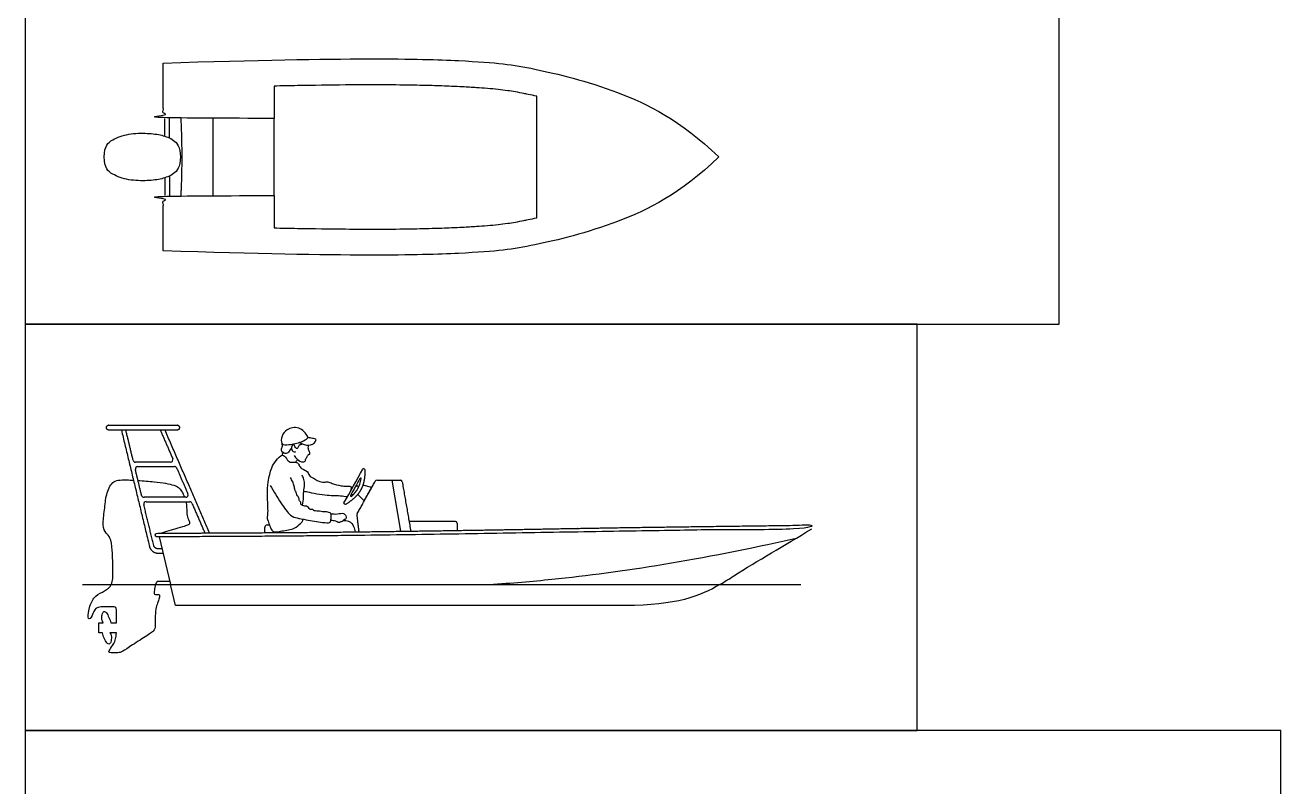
# Model space of a CAD drawing. Header units: millimetres. Extents: x 0 to 107, y 0 to 29.
# Drawn here: x 29.14 to 39.5, y 6.47 to 12.75 of the extents above; entities that cross this region are included whole.
import ezdxf

# ---------------------------------------------------------------- set-up
doc = ezdxf.new("R2010")
doc.units = ezdxf.units.MM
for name, color, linetype, true_color in [('AG-DETAIL-DIAGRAM', 7, 'Continuous', 0xcc66ff), ('AG-DIAGRAM', 7, 'Continuous', 0xfecc66), ('AG-PEOPLE', 7, 'Continuous', 0xfc6666), ('AG-TRANSPORT', 7, 'Continuous', 0x66ccff), ('X-VPRT', 6, 'Continuous', 0xff00ff)]:
    doc.layers.add(name, color=color, linetype=linetype, true_color=true_color)

msp = doc.modelspace()

# ---------------------------------------------------------------- linework, layer by layer
at = {"layer": 'AG-DETAIL-DIAGRAM'}
for p, q in [((30.381, 7.967), (30.339, 8.141)), ((34.092, 7.967), (30.381, 7.967)), ((29.748, 7.741), (29.748, 7.826)), ((29.748, 7.826), (29.784, 7.826)), ((29.847, 7.826), (29.894, 7.826)), ((29.777, 7.741), (29.748, 7.741)), ((29.893, 7.741), (29.84, 7.741))]:
    msp.add_line(p, q, dxfattribs=at)
for points, knots in [([(29.894, 7.826), (29.894, 7.848), (29.894, 7.889), (29.895, 7.956), (29.871, 7.956), (29.804, 7.956), (29.753, 7.956), (29.712, 7.945), (29.687, 7.858), (29.65, 7.848), (29.671, 7.97), (29.716, 8.052), (29.797, 8.085), (29.839, 8.118), (29.85, 8.141)], [-18.080856, -18.080856, -18.080856, -18.080856, -17.583931, -16.904281, -16.224631, -15.544981, -14.865332, -14.185682, -13.506032, -12.826382, -12.146732, -11.467082, -10.787432, -10.15444, -10.15444, -10.15444, -10.15444]), ([(30.217, 8.141), (30.212, 8.127), (30.203, 8.075), (30.203, 8.059), (30.228, 8.059), (30.249, 8.059), (30.249, 8.048), (30.244, 8.012), (30.222, 7.965), (30.213, 7.914), (30.213, 7.791), (30.21, 7.761), (30.128, 7.707), (29.985, 7.617), (29.931, 7.578), (29.9, 7.578), (29.842, 7.578), (29.824, 7.578), (29.85, 7.624), (29.886, 7.669), (29.892, 7.723), (29.893, 7.741)], [-32.996387, -32.996387, -32.996387, -32.996387, -32.623193, -31.943543, -31.263893, -30.584243, -29.904593, -29.224943, -28.545294, -27.865644, -27.185994, -26.506344, -25.826694, -25.147044, -24.467394, -23.787745, -23.108095, -22.428445, -21.748795, -21.069145, -20.75127, -20.75127, -20.75127, -20.75127]), ([(29.784, 7.826), (29.773, 7.841), (29.771, 7.871), (29.779, 7.914), (29.799, 7.923), (29.821, 7.893), (29.839, 7.854), (29.845, 7.833), (29.847, 7.826)], [-19.1325994, -19.1325994, -19.1325994, -19.1325994, -18.9725287, -18.8124579, -18.6523871, -18.4923163, -18.3322455, -18.2527163, -18.2527163, -18.2527163, -18.2527163]), ([(29.84, 7.741), (29.851, 7.726), (29.854, 7.697), (29.845, 7.653), (29.825, 7.645), (29.803, 7.674), (29.785, 7.714), (29.779, 7.735), (29.777, 7.741)], [-20.5572745, -20.5572745, -20.5572745, -20.5572745, -20.3972037, -20.237133, -20.0770622, -19.9169914, -19.7569206, -19.6773913, -19.6773913, -19.6773913, -19.6773913])]:
    msp.add_open_spline(points, degree=3, knots=knots, dxfattribs=at)
msp.add_open_spline([(34.874, 8.141), (34.711, 8.046), (34.515, 7.967), (34.092, 7.967)], degree=3, dxfattribs=at)
at = {"layer": 'AG-DIAGRAM'}
msp.add_line((29.614, 8.141), (35.54, 8.141), dxfattribs=at)
at = {"layer": 'AG-PEOPLE'}
for p, q in [((31.844, 8.945), (31.83, 8.941)), ((31.208, 8.576), (31.208, 8.569))]:
    msp.add_line(p, q, dxfattribs=at)
for points, knots in [([(31.26, 9.304), (31.25, 9.317), (31.256, 9.371), (31.297, 9.422), (31.401, 9.454), (31.474, 9.369), (31.473, 9.344), (31.416, 9.313), (31.322, 9.292), (31.27, 9.291), (31.26, 9.304)], [0, 0, 0, 0, 0.444553, 0.904961, 1.465474, 2.026772, 2.270036, 2.703314, 3.289944, 3.719838, 3.719838, 3.719838, 3.719838]), ([(31.403, 9.313), (31.426, 9.297), (31.48, 9.284), (31.521, 9.3), (31.532, 9.317), (31.55, 9.342), (31.507, 9.344), (31.485, 9.351), (31.472, 9.354)], [0, 0, 0, 0, 0.514816, 0.874137, 1.136697, 1.386949, 1.706192, 2.061461, 2.061461, 2.061461, 2.061461]), ([(31.338, 9.263), (31.335, 9.262), (31.328, 9.258), (31.319, 9.241), (31.309, 9.226), (31.295, 9.22), (31.276, 9.223), (31.263, 9.233), (31.252, 9.246), (31.26, 9.274), (31.265, 9.285), (31.261, 9.298), (31.26, 9.304)], [0, 0, 0, 0, 0.186424, 0.424022, 0.65478, 0.856947, 1.09653, 1.316924, 1.531606, 1.815408, 2.026499, 2.191248, 2.191248, 2.191248, 2.191248]), ([(31.262, 9.207), (31.263, 9.21), (31.265, 9.219), (31.267, 9.225), (31.268, 9.23)], [0.2036275, 0.2036275, 0.2036275, 0.2036275, 0.2920751, 0.5079314, 0.5079314, 0.5079314, 0.5079314]), ([(31.364, 9.286), (31.362, 9.29), (31.353, 9.299), (31.334, 9.282), (31.34, 9.243), (31.36, 9.232), (31.369, 9.237), (31.373, 9.239)], [0, 0, 0, 0, 0.207541, 0.444326, 0.777433, 1.017118, 1.215448, 1.215448, 1.215448, 1.215448]), ([(31.36, 9.204), (31.366, 9.193), (31.38, 9.174), (31.43, 9.144), (31.457, 9.16), (31.453, 9.179), (31.465, 9.186), (31.466, 9.197), (31.475, 9.206), (31.476, 9.214), (31.492, 9.215), (31.488, 9.231), (31.481, 9.248), (31.477, 9.26), (31.476, 9.272), (31.477, 9.278)], [0, 0, 0, 0, 0.335515, 0.737934, 1.003235, 1.222443, 1.414713, 1.58887, 1.782312, 1.920443, 2.106183, 2.303838, 2.543902, 2.742233, 2.970677, 2.970677, 2.970677, 2.970677]), ([(31.431, 9.299), (31.416, 9.292), (31.399, 9.295), (31.393, 9.267), (31.379, 9.257), (31.366, 9.277), (31.364, 9.286)], [6.187353, 6.187353, 6.187353, 6.187353, 6.464017, 6.759871, 6.968274, 7.286345, 7.286345, 7.286345, 7.286345]), ([(31.145, 8.665), (31.136, 8.687), (31.15, 8.732), (31.135, 8.877), (31.143, 8.987), (31.169, 9.102), (31.204, 9.157), (31.265, 9.225), (31.297, 9.179), (31.322, 9.141), (31.384, 9.158), (31.401, 9.124), (31.417, 9.094), (31.478, 9.077), (31.478, 9.034), (31.529, 9.018), (31.556, 8.992), (31.608, 8.981), (31.64, 8.993), (31.674, 8.97), (31.747, 8.955), (31.789, 8.95), (31.819, 8.953), (31.833, 8.948), (31.828, 8.917), (31.818, 8.906), (31.817, 8.896)], [0, 0, 0, 0, 0.487473, 1.167621, 1.755223, 2.387153, 2.844423, 3.236947, 3.623528, 3.982906, 4.383754, 4.695294, 5.019871, 5.433835, 5.757648, 6.136916, 6.482029, 6.873405, 7.183264, 7.523693, 8.005641, 8.373142, 8.669204, 8.853595, 9.139703, 9.413961, 9.413961, 9.413961, 9.413961]), ([(31.375, 9.15), (31.376, 9.153), (31.38, 9.161), (31.385, 9.168), (31.389, 9.171)], [0.060909, 0.060909, 0.060909, 0.060909, 0.2120753, 0.423131, 0.423131, 0.423131, 0.423131]), ([(31.161, 8.958), (31.189, 8.909), (31.248, 8.82), (31.322, 8.705), (31.385, 8.689), (31.461, 8.675), (31.587, 8.652), (31.653, 8.648), (31.662, 8.661), (31.665, 8.695), (31.67, 8.73), (31.626, 8.743), (31.592, 8.739), (31.572, 8.749), (31.523, 8.744), (31.515, 8.763), (31.488, 8.756), (31.479, 8.776), (31.462, 8.789), (31.449, 8.783), (31.407, 8.802), (31.419, 8.817), (31.398, 8.837), (31.402, 8.854), (31.392, 8.866), (31.38, 8.881), (31.378, 8.904), (31.364, 8.92), (31.362, 8.954), (31.348, 8.987), (31.336, 9.012), (31.329, 9.024)], [0, 0, 0, 0, 0.721397, 1.351043, 1.771915, 2.261771, 2.904878, 3.333186, 3.523099, 3.847283, 4.153629, 4.499075, 4.819973, 5.09164, 5.459495, 5.677665, 5.937872, 6.186887, 6.428679, 6.635115, 6.977898, 7.169425, 7.441961, 7.663039, 7.874352, 8.114037, 8.376557, 8.627544, 8.942337, 9.272925, 9.635197, 9.635197, 9.635197, 9.635197]), ([(31.429, 8.794), (31.433, 8.816), (31.438, 8.862), (31.437, 8.908), (31.448, 8.961), (31.443, 9.008), (31.432, 9.031), (31.425, 9.042)], [0, 0, 0, 0, 0.460178, 0.836434, 1.240963, 1.620317, 1.958516, 1.958516, 1.958516, 1.958516]), ([(31.868, 8.952), (31.875, 8.955), (31.889, 8.958), (31.89, 8.943), (31.888, 8.935)], [0.6427612, 0.6427612, 0.6427612, 0.6427612, 0.8177404, 1.0447053, 1.0447053, 1.0447053, 1.0447053]), ([(31.798, 8.863), (31.783, 8.866), (31.728, 8.873), (31.619, 8.87), (31.462, 8.904), (31.446, 8.907), (31.439, 8.908)], [10.009391, 10.009391, 10.009391, 10.009391, 10.41086, 11.031287, 11.719767, 11.979542, 11.979542, 11.979542, 11.979542]), ([(31.664, 8.724), (31.681, 8.723), (31.715, 8.719), (31.769, 8.736), (31.787, 8.708), (31.792, 8.688), (31.784, 8.678), (31.775, 8.678), (31.769, 8.675), (31.76, 8.664), (31.753, 8.658), (31.742, 8.659), (31.735, 8.651), (31.723, 8.653), (31.703, 8.664), (31.676, 8.669), (31.662, 8.669)], [0, 0, 0, 0, 0.404716, 0.799498, 1.089848, 1.335874, 1.513189, 1.676009, 1.823921, 2.027373, 2.199207, 2.375399, 2.542565, 2.720779, 2.982919, 3.340676, 3.340676, 3.340676, 3.340676]), ([(31.145, 8.665), (31.149, 8.65), (31.161, 8.624), (31.178, 8.566), (31.262, 8.586), (31.362, 8.593), (31.409, 8.645), (31.429, 8.655), (31.432, 8.673), (31.431, 8.68)], [0, 0, 0, 0, 0.379284, 0.76896, 1.254011, 1.833054, 2.284984, 2.534218, 2.805111, 2.805111, 2.805111, 2.805111]), ([(31.765, 8.67), (31.779, 8.67), (31.826, 8.664), (31.851, 8.625), (31.86, 8.591), (31.863, 8.575)], [0.1229513, 0.1229513, 0.1229513, 0.1229513, 0.3552498, 0.7768299, 1.0964999, 1.0964999, 1.0964999, 1.0964999])]:
    msp.add_open_spline(points, degree=3, knots=knots, dxfattribs=at)
for points in [[(31.477, 9.278), (31.477, 9.282), (31.477, 9.286), (31.477, 9.29)], [(31.847, 8.883), (31.84, 8.882), (31.833, 8.878), (31.826, 8.877)]]:
    msp.add_open_spline(points, degree=3, dxfattribs=at)
at = {"layer": 'AG-TRANSPORT'}
for p, q in [((31.909, 8.92), (31.909, 8.92)), ((32.165, 9.002), (32.238, 8.58)), ((30.245, 8.534), (30.339, 8.141))]:
    msp.add_line(p, q, dxfattribs=at)
for points in [[(31.194, 12.252), (31.194, 11.985)], [(33.362, 11.667), (33.362, 12.169)], [(30.293, 11.839), (30.293, 11.985)], [(30.331, 11.824), (30.331, 11.985)], [(30.688, 11.985), (30.688, 11.667), (30.688, 11.349)], [(31.194, 11.349), (31.194, 11.667), (31.194, 11.985)], [(33.362, 11.165), (33.362, 11.667)], [(30.331, 11.51), (30.331, 11.349)], [(30.293, 11.495), (30.293, 11.349)], [(31.194, 11.349), (31.194, 11.082)], [(31.884, 8.884), (31.938, 8.83), (32.001, 8.942), (31.927, 8.96)]]:
    msp.add_lwpolyline(points, dxfattribs=at)
for centre, radius, start, end in [((30.05, 9.17), 0.0202, 193.5916, 270), ((30.339, 9.17), 0.0202, 270, 23.4406), ((30.069, 9.094), 0.0202, 90, 193.5916), ((30.372, 9.094), 0.0202, 23.4406, 90), ((31.908, 9.014), 0.005, 350.8217, 150.8801), ((31.932, 9.09), 0.00662, 60.8801, 150.8801), ((31.938, 9.087), 0.00662, 357.8925, 60.8801), ((32.044, 8.984), 0.0178, 90, 150.8801), ((32.237, 8.987), 0.0151, 9.7836, 90), ((30.121, 8.88), 0.0202, 193.5916, 270), ((30.139, 8.804), 0.0202, 90, 193.5916), ((30.465, 8.88), 0.0202, 270, 23.4406), ((30.498, 8.804), 0.0202, 23.4406, 90), ((31.777, 8.811), 0.00662, 150.8801, 240.8801), ((31.829, 8.872), 0.005, 150.8801, 310.9386), ((31.783, 8.808), 0.00662, 240.8801, 303.8126), ((31.896, 8.718), 0.0178, 150.8801, 186.8602), ((31.138, 8.611), 0.0207, 90, 180), ((32.69, 8.648), 0.0138, 0.9077, 90)]:
    msp.add_arc(centre, radius, start, end, dxfattribs=at)
for points, degree, knots in [([(31.194, 11.985), (30.737, 11.985), (30.28, 11.985), (30.28, 12.213), (30.28, 12.442)], 2, [-1.541667, -1.541667, -1.541667, -1.5, -1.5, 0, 0, 0]), ([(33.362, 12.169), (33.338, 12.174), (33.302, 12.181), (33.244, 12.193), (33.188, 12.204), (33.118, 12.215), (33.01, 12.228), (32.886, 12.238), (32.758, 12.245), (32.636, 12.251), (32.485, 12.256), (32.277, 12.261), (32.039, 12.262), (31.736, 12.261), (31.455, 12.257), (31.258, 12.253), (31.194, 12.252)], 3, [-9.550726, -9.550726, -9.550726, -9.550726, -9.309866, -9.190526, -8.966388, -8.747469, -8.487824, -7.902197, -7.521394, -7.225315, -6.700351, -6.035127, -5.181247, -4.356562, -3.051606, -2.417838, -2.417838, -2.417838, -2.417838]), ([(30.28, 10.892), (30.28, 11.121), (30.28, 11.349), (30.737, 11.349), (31.194, 11.349)], 2, [31.402017, 31.402017, 31.402017, 32.902017, 32.902017, 32.943684, 32.943684, 32.943684]), ([(31.194, 11.082), (31.258, 11.081), (31.455, 11.077), (31.736, 11.073), (32.039, 11.072), (32.277, 11.073), (32.485, 11.078), (32.636, 11.083), (32.758, 11.089), (32.886, 11.096), (33.01, 11.106), (33.118, 11.119), (33.188, 11.13), (33.244, 11.141), (33.302, 11.153), (33.338, 11.16), (33.362, 11.165)], 3, [33.819855, 33.819855, 33.819855, 33.819855, 34.453623, 35.758579, 36.583264, 37.437144, 38.102368, 38.627332, 38.923411, 39.304214, 39.889841, 40.149486, 40.368405, 40.592543, 40.711883, 40.952743, 40.952743, 40.952743, 40.952743]), ([(29.85, 8.141), (29.864, 8.172), (29.865, 8.238), (29.861, 8.437), (29.843, 8.536), (29.806, 8.559), (29.776, 8.62), (29.796, 8.76), (29.807, 8.884), (29.855, 8.998), (29.929, 9.006), (30.015, 9.002), (30.034, 9.001)], 3, [-10.15444, -10.15444, -10.15444, -10.15444, -9.469751, -8.785062, -8.100372, -7.415683, -6.730994, -6.046304, -5.361615, -4.676925, -3.992236, -3.815337, -3.815337, -3.815337, -3.815337]), ([(30.071, 8.999), (30.115, 8.996), (30.245, 8.985), (30.385, 8.963), (30.426, 8.925), (30.449, 8.879), (30.456, 8.86)], 3, [-3.703961, -3.703961, -3.703961, -3.703961, -3.311284, -2.631634, -1.951984, -1.527517, -1.527517, -1.527517, -1.527517]), ([(31.832, 8.868), (31.856, 8.889), (31.874, 8.911), (31.886, 8.933), (31.899, 8.955), (31.907, 8.981), (31.913, 9.013)], 3, [3.213674, 3.213674, 3.213674, 3.213674, 4.031267, 4.031267, 4.031267, 4.848861, 4.848861, 4.848861, 4.848861]), ([(30.466, 8.824), (30.473, 8.793), (30.473, 8.73), (30.479, 8.69), (30.505, 8.644), (30.481, 8.627), (30.389, 8.603), (30.264, 8.564)], 3, [-1.271235, -1.271235, -1.271235, -1.271235, -0.592685, 0.086965, 0.766615, 1.446265, 2.125915, 2.125915, 2.125915, 2.125915]), ([(32.968, 8.141), (33.161, 8.153), (33.895, 8.218), (34.696, 8.342), (35.503, 8.523)], 3, [15.352482, 15.352482, 15.352482, 15.352482, 21.391728, 42.783456, 42.783456, 42.783456, 42.783456]), ([(34.874, 8.141), (34.913, 8.164), (35.143, 8.312), (35.403, 8.462), (35.632, 8.6)], 3, [5.677285, 5.677285, 5.677285, 5.677285, 7.059825, 14.11965, 14.11965, 14.11965, 14.11965]), ([(30.333, 8.165), (30.299, 8.165), (30.265, 8.165), (30.23, 8.165), (30.225, 8.163), (30.22, 8.153), (30.217, 8.141)], 3, [-34.153315, -34.153315, -34.153315, -34.153315, -33.302843, -33.302843, -33.302843, -32.996387, -32.996387, -32.996387, -32.996387])]:
    msp.add_open_spline(points, degree=degree, knots=knots, dxfattribs=at)
for points, degree in [([(30.28, 12.442), (31.861, 12.492), (32.92, 12.463), (33.284, 12.413), (34.022, 12.234), (34.54, 11.975), (34.865, 11.667)], 3), ([(30.424, 11.985), (30.432, 11.837), (30.432, 11.667)], 2), ([(29.793, 11.667), (29.793, 11.759), (29.855, 11.813), (29.991, 11.862), (30.156, 11.865), (30.269, 11.849), (30.367, 11.814), (30.421, 11.752), (30.421, 11.667)], 3), ([(30.421, 11.667), (30.421, 11.582), (30.367, 11.52), (30.269, 11.485), (30.156, 11.469), (29.991, 11.472), (29.855, 11.521), (29.793, 11.575), (29.793, 11.667)], 3), ([(34.865, 11.667), (34.54, 11.359), (34.022, 11.1), (33.284, 10.921), (32.92, 10.871), (31.861, 10.842), (30.28, 10.892)], 3), ([(30.432, 11.667), (30.432, 11.497), (30.424, 11.349)], 2), ([(30.031, 9.165), (30.001, 9.29), (29.971, 9.414)], 2), ([(30.255, 9.414), (30.307, 9.296), (30.358, 9.178)], 2), ([(30.662, 8.566), (30.482, 8.981), (30.294, 9.414)], 2), ([(30.339, 9.15), (30.195, 9.15), (30.05, 9.15)], 2), ([(30.101, 8.875), (30.075, 8.982), (30.049, 9.09)], 2), ([(30.069, 9.114), (30.22, 9.114), (30.372, 9.114)], 2), ([(30.39, 9.102), (30.437, 8.995), (30.483, 8.888)], 2), ([(31.771, 8.814), (31.823, 8.907), (31.875, 9), (31.927, 9.093)], 3), ([(31.903, 9.016), (31.877, 8.969), (31.851, 8.922), (31.824, 8.874)], 3), ([(31.936, 9.095), (31.937, 9.094), (31.939, 9.093), (31.941, 9.092)], 3), ([(31.944, 9.086), (31.944, 9.078), (31.944, 9.071), (31.944, 9.063)], 3), ([(31.881, 8.727), (31.955, 8.86), (32.029, 8.992)], 2), ([(32.044, 9.002), (32.105, 9.002), (32.165, 9.002)], 2), ([(32.165, 9.002), (32.201, 9.002), (32.237, 9.002)], 2), ([(32.251, 8.989), (32.287, 8.785), (32.322, 8.58)], 2), ([(30.465, 8.86), (30.296, 8.86), (30.121, 8.86)], 2), ([(30.139, 8.824), (30.315, 8.824), (30.498, 8.824)], 2), ([(30.516, 8.812), (30.57, 8.688), (30.623, 8.565)], 2), ([(31.807, 8.816), (31.8, 8.811), (31.793, 8.807), (31.786, 8.802)], 3), ([(30.201, 8.463), (30.16, 8.631), (30.119, 8.799)], 2), ([(31.779, 8.802), (31.778, 8.803), (31.776, 8.804), (31.774, 8.805)], 3), ([(31.896, 8.576), (31.887, 8.646), (31.879, 8.716)], 2), ([(31.117, 8.568), (31.117, 8.59), (31.117, 8.611)], 2), ([(31.138, 8.632), (31.147, 8.632), (31.157, 8.632)], 2), ([(32.308, 8.662), (32.499, 8.662), (32.69, 8.662)], 2), ([(32.704, 8.648), (32.705, 8.618), (32.705, 8.587)], 2), ([(30.268, 8.435), (30.252, 8.435), (30.236, 8.435)], 2)]:
    msp.add_open_spline(points, degree=degree, dxfattribs=at)
for points, weights, degree, knots in [([(29.831, 9.414), (30.112, 9.414), (30.393, 9.414), (30.413, 9.414), (30.413, 9.435), (30.413, 9.456), (30.393, 9.456), (30.112, 9.456), (29.831, 9.456), (29.811, 9.456), (29.811, 9.435), (29.811, 9.414), (29.831, 9.414)], [1, 1, 1, 0.707106781187, 1, 0.707106781187, 1, 1, 1, 0.707106781187, 1, 0.707106781187, 1], 2, [0, 0, 0, 3.786162, 3.786162, 4.056089, 4.056089, 4.326015, 4.326015, 8.112177, 8.112177, 8.382104, 8.382104, 8.65203, 8.65203, 8.65203]), ([(29.934, 9.414), (30.05, 8.934), (30.166, 8.454), (30.18, 8.399), (30.236, 8.399), (30.257, 8.399), (30.277, 8.399)], [1, 1, 1, 0.785811617539, 1, 1, 1], 2, [27.512262, 27.512262, 27.512262, 35.530151, 35.530151, 36.320961, 36.320961, 36.65736, 36.65736, 36.65736]), ([(31.944, 9.063), (31.941, 9.004), (31.93, 8.957), (31.909, 8.92), (31.888, 8.882), (31.854, 8.848), (31.807, 8.816)], [1, 1.03547531632, 1.03547531632, 1.03547531632, 1.03547531632, 1.03547531632, 1.03547531632], 3, [-2.616067, -2.616067, -2.616067, -2.616067, -1.373363, -1.373363, -1.373363, -0.130658, -0.130658, -0.130658, -0.130658]), ([(30.229, 8.534), (30.868, 8.536), (32.079, 8.543), (34.291, 8.586), (35.222, 8.596), (35.689, 8.601), (35.698, 8.601), (35.704, 8.607), (35.704, 8.616), (35.704, 8.625), (35.698, 8.631), (35.689, 8.631), (35.518, 8.629), (35.175, 8.625), (34.625, 8.618), (33.975, 8.609), (33.217, 8.595), (32.414, 8.582), (31.65, 8.572), (30.936, 8.567), (30.475, 8.565), (30.229, 8.564), (30.22, 8.564), (30.214, 8.557), (30.214, 8.549), (30.214, 8.54), (30.22, 8.534), (30.229, 8.534)], [1, 1, 1, 1, 1, 1, 0.804737854124, 0.804737854124, 1, 0.804737854124, 0.804737854124, 1, 1, 1, 1, 1, 1, 1, 1, 1, 1, 1, 0.804737854124, 0.804737854124, 1, 0.804737854124, 0.804737854124, 1], 3, [0, 0, 0, 0, 3.929669, 8.166933, 11.568855, 11.568855, 11.568855, 11.76357, 11.76357, 11.76357, 11.958285, 11.958285, 11.958285, 16.183724, 20.455347, 25.596513, 32.297345, 39.236687, 45.488043, 51.224743, 56.92638, 56.92638, 56.92638, 57.121095, 57.121095, 57.121095, 57.315809, 57.315809, 57.315809, 57.315809])]:
    msp.add_rational_spline(points, weights, degree=degree, knots=knots, dxfattribs=at)
msp.add_rational_spline([(30.236, 8.435), (30.207, 8.435), (30.201, 8.463)], [1, 0.785811617539, 1], degree=2, dxfattribs=at)
at = {"layer": 'X-VPRT'}
for points in [[(29.14, 14.861), (29.14, 10.289), (37.674, 10.289), (37.674, 14.861)], [(29.14, 10.289), (29.14, 6.937), (36.502, 6.937), (36.502, 10.289)], [(29.14, 6.937), (29.14, 0.841), (39.503, 0.841), (39.503, 6.937)]]:
    msp.add_lwpolyline(points, close=True, dxfattribs=at)

doc.saveas('drawing.dxf')
